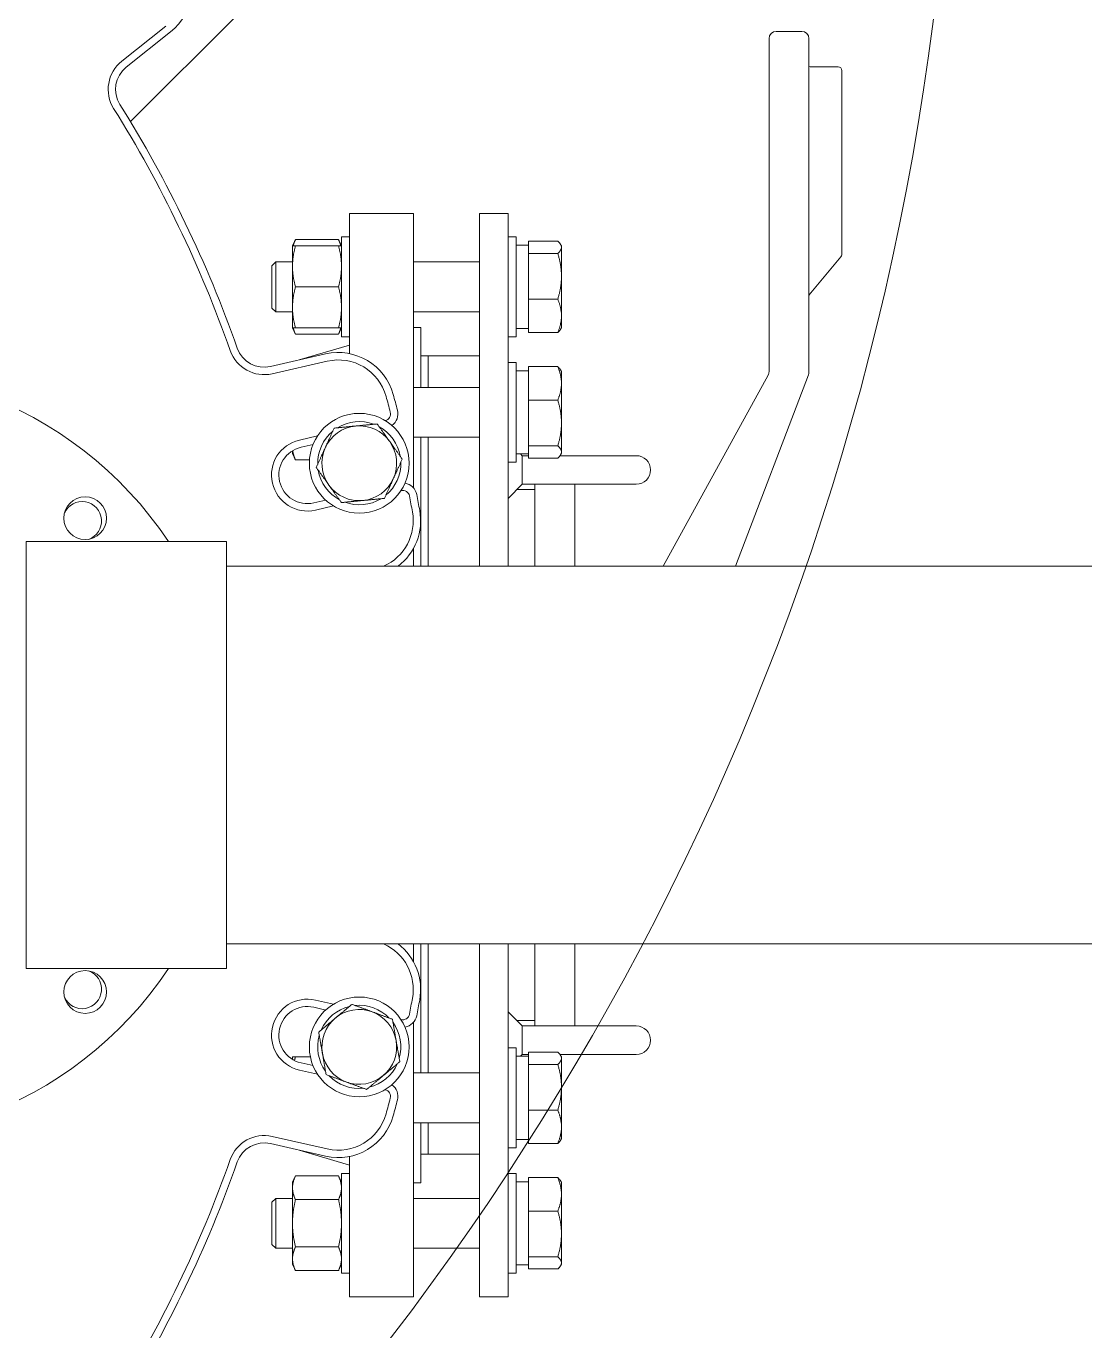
# Model space of a CAD drawing. Header units: inches. Extents: x 19 to 503, y 7 to 322.
# Drawn here: x 112.9 to 131.47, y 225.32 to 248.21 of the extents above; entities that cross this region are included whole.
import ezdxf

# ---------------------------------------------------------------- set-up
doc = ezdxf.new("R2010")
doc.units = ezdxf.units.IN
doc.header["$LTSCALE"] = 15
doc.header["$MEASUREMENT"] = 0
doc.layers.add('Symbol (ANSI)', color=7, linetype='Continuous', lineweight=25)
doc.layers.add('Visible', color=7, linetype='Continuous', lineweight=18)
doc.styles.add('Standard D-E', font='arial.ttf')
doc.dimstyles.new('in [mm] D-E NeptuneBenson$7', dxfattribs={"dimscale": 15, "dimtxt": 0.15, "dimasz": 0.098425, "dimexe": 0.125, "dimexo": 0.063, "dimgap": 0.031496, "dimtad": 0, "dimtih": 1, "dimtoh": 1, "dimdec": 4, "dimrnd": 1e-08, "dimzin": 3, "dimdsep": 46, "dimlunit": 5, "dimtxsty": 'Standard D-E', "dimcen": 0.09, "dimdle": 0.393701, "dimclrd": 256, "dimclre": 256, "dimclrt": 256, "dimadec": 1, "dimazin": 1, "dimtfac": 1, "dimtofl": 0, "dimtmove": 0, "dimatfit": 3, "dimfxl": 1, "dimfrac": 1, "dimtolj": 1, "dimtzin": 4, "dimlwd": -1, "dimlwe": -1, "dimarcsym": 0})

msp = doc.modelspace()

# ---------------------------------------------------------------- linework, layer by layer
at = {"layer": 'Visible'}
for p, q in [((116.624533, 248.428793), (114.726089, 246.53035)), ((115.347359, 248.205613), (114.57285, 247.587963)), ((114.653904, 247.486325), (115.428413, 248.103975)), ((126.500922, 248.113473), (126.050922, 248.113473)), ((125.925922, 247.988473), (125.925922, 242.145594)), ((126.625922, 242.136476), (126.625922, 247.988473)), ((127.140922, 247.488473), (126.645922, 247.488473)), ((127.200922, 244.19557), (127.200922, 247.428473)), ((118.568048, 242.461532), (118.568048, 244.922064)), ((118.568048, 244.922064), (119.693048, 244.922064)), ((119.693048, 240.104366), (119.693048, 244.922064)), ((120.848048, 244.922064), (120.848048, 238.734564)), ((121.348048, 244.922064), (120.848048, 244.922064)), ((121.348048, 238.734564), (121.348048, 244.922064)), ((117.568423, 244.351433), (117.62029, 244.462663)), ((117.62029, 244.462663), (118.375556, 244.462663)), ((118.427423, 244.351433), (118.375556, 244.462663)), ((118.427423, 244.507433), (118.427423, 242.757433)), ((118.568048, 244.507433), (118.427423, 244.507433)), ((121.348048, 244.507433), (121.488673, 244.507433)), ((121.488673, 242.757433), (121.488673, 244.507433)), ((121.707673, 244.358936), (121.707673, 244.434258)), ((121.707673, 244.434258), (122.221602, 244.434258)), ((122.285798, 244.351183), (122.271072, 244.37669)), ((117.568423, 244.351433), (117.568423, 243.991933)), ((117.62029, 244.351433), (118.375556, 244.351433)), ((121.707673, 244.361933), (121.488673, 244.361933)), ((121.707673, 244.358936), (121.707673, 244.294164)), ((121.707673, 244.218842), (121.707673, 244.294164)), ((121.707673, 243.938477), (121.707673, 244.218842)), ((121.707673, 244.218842), (122.221602, 244.218842)), ((122.285798, 244.32655), (122.285798, 244.351183)), ((122.285798, 243.81793), (122.285798, 244.32655)), ((126.630601, 243.494049), (127.186885, 244.157002)), ((117.207673, 244.003783), (117.273827, 244.069933)), ((117.207673, 243.261083), (117.207673, 244.003783)), ((117.273827, 244.069933), (117.273827, 243.194933)), ((117.568423, 244.069933), (117.273827, 244.069933)), ((117.568423, 243.991933), (117.568423, 243.272933)), ((120.848048, 244.069933), (119.693048, 244.069933)), ((121.707673, 243.938477), (121.707673, 243.697382)), ((121.707673, 243.417017), (121.707673, 243.697382)), ((122.285798, 243.123813), (122.285798, 243.81793)), ((117.62029, 243.632433), (118.375556, 243.632433)), ((117.207673, 243.261083), (117.273827, 243.194933)), ((117.568423, 243.272933), (117.568423, 242.913433)), ((121.707673, 243.211974), (121.707673, 243.417017)), ((121.707673, 243.417017), (122.221602, 243.417017)), ((117.568423, 243.194933), (117.273827, 243.194933)), ((120.848048, 243.194933), (119.693048, 243.194933)), ((121.707673, 243.211974), (121.707673, 243.035651)), ((121.707673, 242.830608), (121.707673, 243.035651)), ((122.285798, 242.913683), (122.285798, 243.123813)), ((117.568423, 242.913433), (117.62029, 242.802203)), ((117.62029, 242.913433), (118.375556, 242.913433)), ((117.62029, 242.802203), (118.375556, 242.802203)), ((118.427423, 242.913433), (118.375556, 242.802203)), ((119.693048, 242.922064), (119.818048, 242.922064)), ((119.818048, 241.869971), (119.818048, 242.922064)), ((121.707673, 242.902933), (121.488673, 242.902933)), ((121.707673, 242.830608), (122.221602, 242.830608)), ((122.285798, 242.913683), (122.271072, 242.888176)), ((117.685065, 242.350379), (118.568048, 242.612064)), ((118.568048, 242.757433), (118.427423, 242.757433)), ((121.348048, 242.757433), (121.488673, 242.757433)), ((118.148283, 242.456106), (117.182486, 242.235669)), ((117.211414, 242.108928), (118.177211, 242.329365)), ((119.818048, 242.422064), (119.948048, 242.422064)), ((119.948048, 241.869971), (119.948048, 242.422064)), ((119.948048, 241.869971), (119.948048, 242.422064)), ((119.948048, 242.422064), (120.848048, 242.422064)), ((121.348048, 242.307471), (121.488673, 242.307471)), ((121.488673, 240.557471), (121.488673, 242.307471)), ((121.707673, 242.161971), (121.488673, 242.161971)), ((121.707673, 242.028613), (121.707673, 242.233969)), ((121.707673, 242.233969), (122.221602, 242.233969)), ((122.285798, 242.151221), (122.271247, 242.176424)), ((122.285798, 241.940316), (122.285798, 242.151221)), ((125.910437, 242.085332), (124.066628, 238.734564)), ((125.338719, 238.734564), (126.617733, 242.091977)), ((120.848048, 241.869971), (119.693048, 241.869971)), ((121.707673, 242.028613), (121.707673, 241.85202)), ((122.285798, 241.245916), (122.285798, 241.940316)), ((121.707673, 241.646664), (121.707673, 241.85202)), ((121.707673, 241.366414), (121.707673, 241.646664)), ((121.707673, 241.646664), (122.221602, 241.646664)), ((119.194046, 241.289562), (119.191279, 241.288931)), ((121.707673, 241.366414), (121.707673, 241.125417)), ((122.285798, 240.73807), (122.285798, 241.245916)), ((118.007273, 241.018689), (117.689644, 240.946193)), ((120.848048, 240.994971), (119.693048, 240.994971)), ((119.818048, 238.734564), (119.818048, 240.994971)), ((119.948048, 238.734564), (119.948048, 240.994971)), ((119.948048, 238.734564), (119.948048, 240.994971)), ((121.707673, 240.845167), (121.707673, 241.125417)), ((117.568423, 240.75821), (117.568423, 240.713471)), ((117.568423, 240.713471), (117.62029, 240.602241)), ((117.718572, 240.819452), (117.928137, 240.867284)), ((121.707673, 240.770272), (121.707673, 240.845167)), ((121.707673, 240.845167), (122.221602, 240.845167)), ((121.707673, 240.770272), (121.707673, 240.705868)), ((122.285798, 240.713721), (122.271247, 240.688518)), ((122.285798, 240.713721), (122.285798, 240.73807)), ((117.62029, 240.602241), (117.866709, 240.602241)), ((121.348048, 240.557471), (121.488673, 240.557471)), ((121.707673, 240.702971), (121.488673, 240.702971)), ((121.598048, 240.672064), (121.567141, 240.702971)), ((121.707673, 240.672064), (121.598048, 240.672064)), ((121.598048, 240.672064), (121.598048, 240.422064)), ((121.707673, 240.630974), (121.707673, 240.705868)), ((121.707673, 240.630974), (122.221602, 240.630974)), ((122.848048, 240.672064), (122.260309, 240.672064)), ((123.598048, 240.672064), (122.848048, 240.672064)), ((121.598048, 240.422064), (121.598048, 240.172064)), ((119.471656, 240.060522), (119.474422, 240.061153)), ((121.598048, 240.172064), (121.348048, 239.922064)), ((121.504298, 240.078314), (121.818048, 240.078314)), ((122.848048, 240.172064), (121.598048, 240.172064)), ((121.818048, 238.734564), (121.818048, 240.172064)), ((122.518048, 238.734564), (122.518048, 240.172064)), ((122.848048, 240.172064), (123.598048, 240.172064)), ((118.150658, 239.892356), (117.941093, 239.844524)), ((117.970021, 239.717783), (118.28765, 239.79028)), ((112.896048, 239.166564), (112.896048, 231.677564)), ((116.408048, 239.166564), (112.896048, 239.166564)), ((116.408048, 239.166564), (116.408048, 231.677564)), ((119.693048, 238.734564), (119.693048, 239.051202)), ((116.408048, 238.734564), (142.402548, 238.734564)), ((116.408048, 232.109564), (142.402548, 232.109564)), ((119.693048, 231.792926), (119.693048, 232.109564)), ((119.818048, 229.849156), (119.818048, 232.109564)), ((119.948048, 229.849156), (119.948048, 232.109564)), ((119.948048, 229.849156), (119.948048, 232.109564)), ((120.848048, 232.109564), (120.848048, 225.922064)), ((121.348048, 225.922064), (121.348048, 232.109564)), ((121.818048, 230.672064), (121.818048, 232.109564)), ((122.518048, 230.672064), (122.518048, 232.109564)), ((116.408048, 231.677564), (112.896048, 231.677564)), ((118.28765, 231.053847), (117.970021, 231.126344)), ((117.941093, 230.999603), (118.150658, 230.951771)), ((121.598048, 230.672064), (121.348048, 230.922064)), ((119.474422, 230.782974), (119.471656, 230.783605)), ((119.693048, 225.922064), (119.693048, 230.739761)), ((121.504298, 230.765814), (121.818048, 230.765814)), ((122.848048, 230.672064), (121.598048, 230.672064)), ((121.598048, 230.672064), (121.598048, 230.422064)), ((123.598048, 230.672064), (122.848048, 230.672064)), ((121.598048, 230.422064), (121.598048, 230.172064)), ((121.348048, 230.286656), (121.488673, 230.286656)), ((121.488673, 228.536656), (121.488673, 230.286656)), ((121.707673, 230.138159), (121.707673, 230.213481)), ((121.707673, 230.213481), (122.221602, 230.213481)), ((117.568423, 230.130656), (117.568423, 230.085917)), ((117.62029, 230.130656), (117.881912, 230.130656)), ((117.928137, 229.976843), (117.718572, 230.024675)), ((121.707673, 230.141156), (121.488673, 230.141156)), ((121.598048, 230.172064), (121.567141, 230.141156)), ((121.707673, 230.172064), (121.598048, 230.172064)), ((121.707673, 230.138159), (121.707673, 230.073387)), ((121.707673, 229.998065), (121.707673, 230.073387)), ((121.707673, 229.7177), (121.707673, 229.998065)), ((121.707673, 229.998065), (122.221602, 229.998065)), ((122.848048, 230.172064), (122.260378, 230.172064)), ((122.285798, 230.130406), (122.271072, 230.155913)), ((122.285798, 230.105773), (122.285798, 230.130406)), ((122.285798, 229.597153), (122.285798, 230.105773)), ((122.848048, 230.172064), (123.598048, 230.172064)), ((117.689644, 229.897935), (118.007273, 229.825438)), ((120.848048, 229.849156), (119.693048, 229.849156)), ((119.191279, 229.555196), (119.194046, 229.554565)), ((121.707673, 229.7177), (121.707673, 229.476605)), ((122.285798, 228.903035), (122.285798, 229.597153)), ((121.707673, 229.19624), (121.707673, 229.476605)), ((121.707673, 228.991197), (121.707673, 229.19624)), ((121.707673, 229.19624), (122.221602, 229.19624)), ((120.848048, 228.974156), (119.693048, 228.974156)), ((119.818048, 227.922064), (119.818048, 228.974156)), ((119.948048, 228.422064), (119.948048, 228.974156)), ((119.948048, 228.422064), (119.948048, 228.974156)), ((121.707673, 228.991197), (121.707673, 228.814874)), ((121.707673, 228.609831), (121.707673, 228.814874)), ((122.285798, 228.692906), (122.285798, 228.903035)), ((117.182486, 228.608458), (118.148283, 228.388021)), ((118.177211, 228.514762), (117.211414, 228.735199)), ((121.707673, 228.682156), (121.488673, 228.682156)), ((121.707673, 228.609831), (122.221602, 228.609831)), ((122.285798, 228.692906), (122.271072, 228.667399)), ((117.685065, 228.493748), (118.568048, 228.232064)), ((118.568048, 225.922064), (118.568048, 228.382595)), ((119.818048, 228.422064), (119.948048, 228.422064)), ((119.948048, 228.422064), (120.848048, 228.422064)), ((121.348048, 228.536656), (121.488673, 228.536656)), ((117.568423, 227.930694), (117.62029, 228.041924)), ((117.568423, 227.930694), (117.568423, 227.834366)), ((117.62029, 228.041924), (118.375556, 228.041924)), ((118.427423, 227.930694), (118.375556, 228.041924)), ((118.427423, 228.086694), (118.427423, 226.336694)), ((118.568048, 228.086694), (118.427423, 228.086694)), ((119.693048, 227.922064), (119.818048, 227.922064)), ((121.348048, 228.086694), (121.488673, 228.086694)), ((121.488673, 226.336694), (121.488673, 228.086694)), ((121.707673, 227.941194), (121.643925, 227.941194)), ((121.707673, 227.807835), (121.707673, 228.013191)), ((121.707673, 228.013191), (122.221602, 228.013191)), ((122.285798, 227.930444), (122.271247, 227.955647)), ((122.285798, 227.719539), (122.285798, 227.930444)), ((117.568423, 227.834366), (117.568423, 227.211694)), ((121.707673, 227.807835), (121.707673, 227.631243)), ((122.285798, 227.025138), (122.285798, 227.719539)), ((117.207673, 227.583044), (117.273827, 227.649194)), ((117.207673, 226.840344), (117.207673, 227.583044)), ((117.273827, 227.649194), (117.273827, 226.774194)), ((117.568423, 227.649194), (117.273827, 227.649194)), ((117.62029, 227.626809), (118.375556, 227.626809)), ((120.848048, 227.649194), (119.693048, 227.649194)), ((121.707673, 227.425887), (121.707673, 227.631243)), ((117.568423, 227.211694), (117.568423, 226.589022)), ((121.707673, 227.145637), (121.707673, 227.425887)), ((121.707673, 227.425887), (122.221602, 227.425887)), ((121.707673, 227.145637), (121.707673, 226.90464)), ((122.285798, 226.517293), (122.285798, 227.025138)), ((117.207673, 226.840344), (117.273827, 226.774194)), ((117.568423, 226.774194), (117.273827, 226.774194)), ((117.62029, 226.796579), (118.375556, 226.796579)), ((120.848048, 226.774194), (119.693048, 226.774194)), ((121.707673, 226.62439), (121.707673, 226.90464)), ((117.568423, 226.589022), (117.568423, 226.492694)), ((121.707673, 226.549495), (121.707673, 226.62439)), ((121.707673, 226.62439), (122.221602, 226.62439)), ((121.707673, 226.549495), (121.707673, 226.485091)), ((117.568423, 226.492694), (117.62029, 226.381464)), ((117.62029, 226.381464), (118.375556, 226.381464)), ((118.427423, 226.492694), (118.375556, 226.381464)), ((118.568048, 226.336694), (118.427423, 226.336694)), ((121.348048, 226.336694), (121.488673, 226.336694)), ((121.707673, 226.482194), (121.488673, 226.482194)), ((121.707673, 226.410197), (121.707673, 226.485091)), ((121.707673, 226.410197), (122.221602, 226.410197)), ((122.285798, 226.492944), (122.271247, 226.467741)), ((122.285798, 226.492944), (122.285798, 226.517293)), ((118.568048, 225.922064), (119.693048, 225.922064)), ((121.348048, 225.922064), (120.848048, 225.922064))]:
    msp.add_line(p, q, dxfattribs=at)
for centre, radius in [((81.190031, 254.398344), 48), ((118.739464, 240.539606), 0.875), ((113.932301, 239.576316), 0.375), ((113.932301, 231.267811), 0.375), ((118.739464, 230.304522), 0.875)]:
    msp.add_circle(centre, radius, dxfattribs=at)
for centre, radius, start, end in [((114.804923, 248.885806), 1, 308.5714286, 36.0653484), ((126.050922, 247.988473), 0.125, 90, 180), ((126.500922, 247.988473), 0.125, 0, 90), ((114.965649, 247.095409), 0.63, 128.5714286, 212.0464497), ((114.965649, 247.095409), 0.5, 128.5714286, 212.0464497), ((126.645922, 247.508473), 0.02, 180, 270), ((127.140922, 247.428473), 0.06, 0, 90), ((96.318048, 235.422064), 21.37, 19.3821217, 32.0464497), ((96.318048, 235.422064), 21.5, 19.3821217, 32.0464497), ((127.140922, 244.19557), 0.06, 320, 0), ((126.645922, 243.481194), 0.02, 140, 180), ((117.071226, 242.723133), 0.5, 199.3821217, 282.8571429), ((117.071226, 242.723133), 0.63, 199.3821217, 282.8571429), ((118.370804, 241.481178), 1, 15.363223, 102.8571429), ((118.370804, 241.481178), 0.87, 15.363223, 102.8571429), ((109.778048, 235.422064), 6.75, 33.6928595, 326.3071405), ((125.800922, 242.145594), 0.125, 331.1775702, 0), ((126.500922, 242.136476), 0.125, 339.145542, 0), ((96.318048, 235.422064), 23.74, 14.6767474, 15.363223), ((96.318048, 235.422064), 23.87, 14.6767474, 15.363223), ((119.167343, 241.406554), 0.12, 282.8571429, 14.6767474), ((119.167343, 241.406554), 0.25, 305.1102965, 14.6767474), ((118.739464, 240.539606), 0.656, 95.57, 155.57), ((118.739464, 240.539606), 0.7295, 69.6291413, 121.5108587), ((118.739464, 240.539606), 0.656, 35.57, 95.57), ((118.739464, 240.539606), 0.7295, 9.6291413, 61.5108587), ((117.829833, 240.331988), 0.63, 102.8571429, 282.8571429), ((118.739464, 240.539606), 0.7295, 129.6291413, 181.5108587), ((117.829833, 240.331988), 0.5, 102.8571429, 282.8571429), ((118.739464, 240.539606), 0.656, 155.57, 215.57), ((118.739464, 240.539606), 0.656, 335.57, 35.57), ((118.739464, 240.539606), 0.7295, 309.6291413, 1.5108587), ((123.598048, 240.422064), 0.25, 270, 90), ((118.739464, 240.539606), 0.7295, 189.6291413, 241.5108587), ((118.739464, 240.539606), 0.656, 275.57, 335.57), ((118.739464, 240.539606), 0.656, 215.57, 275.57), ((119.501125, 239.944162), 0.12, 11.0375383, 102.8571429), ((119.501125, 239.944162), 0.25, 11.0375383, 80.6039892), ((113.879448, 239.528264), 0.3405, 288.538198, 156.0148281), ((118.739464, 240.539606), 0.7295, 249.6291413, 301.5108587), ((96.318048, 235.422064), 23.74, 10.3510627, 11.0375383), ((96.318048, 235.422064), 23.87, 10.3510627, 11.0375383), ((118.815846, 239.531322), 0.87, 293.6783378, 10.3510627), ((118.815846, 239.531322), 1, 307.1783222, 10.3510627), ((118.815846, 231.312805), 0.87, 349.6489373, 66.3216622), ((118.815846, 231.312805), 1, 349.6489373, 52.8216778), ((113.879448, 231.315864), 0.3405, 203.9851719, 71.461802), ((117.829833, 230.512139), 0.63, 77.1428571, 257.1428571), ((96.318048, 235.422064), 23.74, 348.9624617, 349.6489373), ((96.318048, 235.422064), 23.87, 348.9624617, 349.6489373), ((117.829833, 230.512139), 0.5, 77.1428571, 257.1428571), ((118.739464, 230.304522), 0.7295, 103.9148556, 155.7965729), ((118.739464, 230.304522), 0.656, 69.8557143, 129.8557143), ((118.739464, 230.304522), 0.7295, 43.9148556, 95.7965729), ((118.739464, 230.304522), 0.656, 9.8557143, 69.8557143), ((119.501125, 230.899965), 0.12, 257.1428571, 348.9624617), ((118.739464, 230.304522), 0.656, 129.8557143, 189.8557143), ((118.739464, 230.304522), 0.7295, 343.9148556, 35.7965729), ((119.501125, 230.899965), 0.25, 279.3960108, 348.9624617), ((123.598048, 230.422064), 0.25, 270, 90), ((118.739464, 230.304522), 0.7295, 163.9148556, 215.7965729), ((118.739464, 230.304522), 0.656, 309.8557143, 9.8557143), ((118.739464, 230.304522), 0.656, 189.8557143, 249.8557143), ((118.739464, 230.304522), 0.7295, 283.9148556, 335.7965729), ((118.739464, 230.304522), 0.7295, 223.9148556, 275.7965729), ((118.739464, 230.304522), 0.656, 249.8557143, 309.8557143), ((119.167343, 229.437573), 0.12, 345.3232526, 77.1428571), ((119.167343, 229.437573), 0.25, 345.3232526, 54.8897035), ((96.318048, 235.422064), 23.74, 344.636777, 345.3232526), ((96.318048, 235.422064), 23.87, 344.636777, 345.3232526), ((118.370804, 229.362949), 1, 257.1428571, 344.636777), ((118.370804, 229.362949), 0.87, 257.1428571, 344.636777), ((117.071226, 228.120994), 0.63, 77.1428571, 160.6178783), ((117.071226, 228.120994), 0.5, 77.1428571, 160.6178783), ((96.318048, 235.422064), 21.37, 327.9535503, 340.6178783), ((96.318048, 235.422064), 21.5, 327.9535503, 340.6178783)]:
    msp.add_arc(centre, radius, start, end, dxfattribs=at)
msp.add_ellipse((121.643925, 227.211694), major_axis=(-4.1372, 0), ratio=0.176326981, start_param=4.71238898, end_param=4.749923496, dxfattribs=at)
for points, weights in [([(117.62029, 244.462663), (117.592943, 244.404015), (117.58025, 244.351433)], [1, 1.01965956375, 1.01895290532]), ([(118.415596, 244.351433), (118.402904, 244.404015), (118.375556, 244.462663)], [1.01895290532, 1.01965956375, 1]), ([(122.285798, 244.32655), (122.285798, 244.376538), (122.221602, 244.434258)], [1, 1.04314139574, 1.01001874936]), ([(117.568423, 244.351433), (117.568423, 244.351433), (117.62029, 244.351433)], [1, 1.0379548493, 1]), ([(117.62029, 244.351433), (117.568423, 244.158778), (117.568423, 243.991933)], [1, 1.0379548493, 1]), ([(118.427423, 243.991933), (118.427423, 244.158778), (118.375556, 244.351433)], [1, 1.0379548493, 1]), ([(118.375556, 244.351433), (118.427423, 244.351433), (118.427423, 244.351433)], [1, 1.0379548493, 1]), ([(122.221602, 244.218842), (122.285798, 244.276563), (122.285798, 244.32655)], [1.01001874936, 1.04314139574, 1]), ([(122.285798, 243.81793), (122.285798, 244.003994), (122.221602, 244.218842)], [1, 1.04314139574, 1.01001874936]), ([(117.568423, 243.991933), (117.568423, 243.825089), (117.62029, 243.632433)], [1, 1.0379548493, 1]), ([(118.375556, 243.632433), (118.427423, 243.825089), (118.427423, 243.991933)], [1, 1.0379548493, 1]), ([(122.221602, 243.417017), (122.285798, 243.631866), (122.285798, 243.81793)], [1.01001874936, 1.04314139574, 1]), ([(117.62029, 243.632433), (117.568423, 243.439778), (117.568423, 243.272933)], [1, 1.0379548493, 1]), ([(118.427423, 243.272933), (118.427423, 243.439778), (118.375556, 243.632433)], [1, 1.0379548493, 1]), ([(117.568423, 243.272933), (117.568423, 243.106089), (117.62029, 242.913433)], [1, 1.0379548493, 1]), ([(118.375556, 242.913433), (118.427423, 243.106089), (118.427423, 243.272933)], [1, 1.0379548493, 1]), ([(122.285798, 243.123813), (122.285798, 243.259889), (122.221602, 243.417017)], [1, 1.04314139574, 1.01001874936]), ([(122.221602, 242.830608), (122.285798, 242.987736), (122.285798, 243.123813)], [1.01001874936, 1.04314139574, 1]), ([(117.62029, 242.913433), (117.568423, 242.913433), (117.568423, 242.913433)], [1, 1.0379548493, 1]), ([(117.58025, 242.913433), (117.592943, 242.860851), (117.62029, 242.802203)], [1.01895290532, 1.01965956375, 1]), ([(118.427423, 242.913433), (118.427423, 242.913433), (118.375556, 242.913433)], [1, 1.0379548493, 1]), ([(118.375556, 242.802203), (118.402904, 242.860851), (118.415596, 242.913433)], [1, 1.01965956375, 1.01895290532]), ([(122.271072, 242.888176), (122.255358, 242.860959), (122.221602, 242.830608)], [1.02387326357, 1.02716867848, 1.01001874936]), ([(122.285798, 241.940316), (122.285798, 242.076601), (122.221602, 242.233969)], [1, 1.04314139574, 1.01001874936]), ([(122.221602, 242.233969), (122.255543, 242.203624), (122.271247, 242.176424)], [1.01001874936, 1.02726447657, 1.0238358098]), ([(122.221602, 241.646664), (122.285798, 241.804032), (122.285798, 241.940316)], [1.01001874936, 1.04314139574, 1]), ([(122.285798, 241.245916), (122.285798, 241.431904), (122.221602, 241.646664)], [1, 1.04314139574, 1.01001874936]), ([(118.298838, 241.155747), (118.500847, 241.175447), (118.675792, 241.192508)], [1, 1.0379548493, 1]), ([(118.675792, 241.192508), (118.850737, 241.209569), (119.052745, 241.229269)], [1, 1.0379548493, 1]), ([(119.052745, 241.229269), (119.170811, 241.064175), (119.273058, 240.921199)], [1, 1.0379548493, 1]), ([(122.221602, 240.845167), (122.285798, 241.059927), (122.285798, 241.245916)], [1.01001874936, 1.04314139574, 1]), ([(118.142198, 240.810915), (118.214895, 240.970952), (118.298838, 241.155747)], [1, 1.0379548493, 1]), ([(117.571606, 240.760146), (117.581004, 240.686491), (117.62029, 240.602241)], [1.01421305675, 1.02848612765, 1]), ([(117.985557, 240.466083), (118.069501, 240.650878), (118.142198, 240.810915)], [1, 1.0379548493, 1]), ([(119.273058, 240.921199), (119.375306, 240.778223), (119.493371, 240.613128)], [1, 1.0379548493, 1]), ([(122.285798, 240.73807), (122.285798, 240.787774), (122.221602, 240.845167)], [1, 1.04314139574, 1.01001874936]), ([(122.221602, 240.630974), (122.285798, 240.688367), (122.285798, 240.73807)], [1.01001874936, 1.04314139574, 1]), ([(119.493371, 240.613128), (119.409428, 240.428333), (119.336731, 240.268296)], [1, 1.0379548493, 1]), ([(118.205871, 240.158012), (118.103623, 240.300988), (117.985557, 240.466083)], [1, 1.0379548493, 1]), ([(119.336731, 240.268296), (119.264034, 240.108259), (119.180091, 239.923464)], [1, 1.0379548493, 1]), ([(118.426184, 239.849942), (118.308118, 240.015036), (118.205871, 240.158012)], [1, 1.0379548493, 1]), ([(118.803137, 239.886703), (118.628192, 239.869642), (118.426184, 239.849942)], [1, 1.0379548493, 1]), ([(119.180091, 239.923464), (118.978082, 239.903764), (118.803137, 239.886703)], [1, 1.0379548493, 1]), ([(118.319063, 230.808107), (118.453998, 230.920753), (118.609808, 231.050826)], [1, 1.0379548493, 1]), ([(118.609808, 231.050826), (118.800359, 230.980927), (118.965381, 230.920393)], [1, 1.0379548493, 1]), ([(118.965381, 230.920393), (119.130404, 230.859859), (119.320955, 230.78996)], [1, 1.0379548493, 1]), ([(118.028317, 230.565388), (118.184127, 230.695461), (118.319063, 230.808107)], [1, 1.0379548493, 1]), ([(119.320955, 230.78996), (119.355696, 230.589988), (119.385783, 230.416808)], [1, 1.0379548493, 1]), ([(118.093146, 230.192236), (118.063059, 230.365416), (118.028317, 230.565388)], [1, 1.0379548493, 1]), ([(119.385783, 230.416808), (119.41587, 230.243627), (119.450612, 230.043655)], [1, 1.0379548493, 1]), ([(118.157974, 229.819083), (118.123233, 230.019055), (118.093146, 230.192236)], [1, 1.0379548493, 1]), ([(122.285798, 230.105773), (122.285798, 230.15576), (122.221602, 230.213481)], [1, 1.04314139574, 1.01001874936]), ([(117.568423, 230.130656), (117.568423, 230.130656), (117.62029, 230.130656)], [1, 1.0379548493, 1]), ([(117.62029, 230.130656), (117.6114, 230.097633), (117.604109, 230.06599)], [1, 1.00630744275, 1.01051850864]), ([(119.450612, 230.043655), (119.294802, 229.913582), (119.159866, 229.800936)], [1, 1.0379548493, 1]), ([(122.221602, 229.998065), (122.285798, 230.055786), (122.285798, 230.105773)], [1.01001874936, 1.04314139574, 1]), ([(122.285798, 229.597153), (122.285798, 229.783217), (122.221602, 229.998065)], [1, 1.04314139574, 1.01001874936]), ([(118.513548, 229.68865), (118.348525, 229.749184), (118.157974, 229.819083)], [1, 1.0379548493, 1]), ([(119.159866, 229.800936), (119.024931, 229.68829), (118.869121, 229.558217)], [1, 1.0379548493, 1]), ([(118.869121, 229.558217), (118.67857, 229.628116), (118.513548, 229.68865)], [1, 1.0379548493, 1]), ([(122.221602, 229.19624), (122.285798, 229.411088), (122.285798, 229.597153)], [1.01001874936, 1.04314139574, 1]), ([(122.285798, 228.903035), (122.285798, 229.039112), (122.221602, 229.19624)], [1, 1.04314139574, 1.01001874936]), ([(122.221602, 228.609831), (122.285798, 228.766959), (122.285798, 228.903035)], [1.01001874936, 1.04314139574, 1]), ([(122.271072, 228.667399), (122.255358, 228.640182), (122.221602, 228.609831)], [1.02387326357, 1.02716867848, 1.01001874936]), ([(117.62029, 228.041924), (117.568423, 227.930694), (117.568423, 227.834366)], [1, 1.0379548493, 1]), ([(118.427423, 227.834366), (118.427423, 227.930694), (118.375556, 228.041924)], [1, 1.0379548493, 1]), ([(122.221602, 228.013191), (122.255543, 227.982847), (122.271247, 227.955647)], [1.01001874936, 1.02726447657, 1.0238358098]), ([(122.285798, 227.719539), (122.285798, 227.855824), (122.221602, 228.013191)], [1, 1.04314139574, 1.01001874936]), ([(117.568423, 227.834366), (117.568423, 227.738039), (117.62029, 227.626809)], [1, 1.0379548493, 1]), ([(118.375556, 227.626809), (118.427423, 227.738039), (118.427423, 227.834366)], [1, 1.0379548493, 1]), ([(122.221602, 227.425887), (122.285798, 227.583255), (122.285798, 227.719539)], [1.01001874936, 1.04314139574, 1]), ([(117.62029, 227.626809), (117.568423, 227.404349), (117.568423, 227.211694)], [1, 1.0379548493, 1]), ([(118.427423, 227.211694), (118.427423, 227.404349), (118.375556, 227.626809)], [1, 1.0379548493, 1]), ([(117.568423, 227.211694), (117.568423, 227.019039), (117.62029, 226.796579)], [1, 1.0379548493, 1]), ([(118.375556, 226.796579), (118.427423, 227.019039), (118.427423, 227.211694)], [1, 1.0379548493, 1]), ([(122.285798, 227.025138), (122.285798, 227.211127), (122.221602, 227.425887)], [1, 1.04314139574, 1.01001874936]), ([(122.221602, 226.62439), (122.285798, 226.83915), (122.285798, 227.025138)], [1.01001874936, 1.04314139574, 1]), ([(117.62029, 226.796579), (117.568423, 226.685349), (117.568423, 226.589022)], [1, 1.0379548493, 1]), ([(118.427423, 226.589022), (118.427423, 226.685349), (118.375556, 226.796579)], [1, 1.0379548493, 1]), ([(117.568423, 226.589022), (117.568423, 226.492694), (117.62029, 226.381464)], [1, 1.0379548493, 1]), ([(118.375556, 226.381464), (118.427423, 226.492694), (118.427423, 226.589022)], [1, 1.0379548493, 1]), ([(122.285798, 226.517293), (122.285798, 226.566997), (122.221602, 226.62439)], [1, 1.04314139574, 1.01001874936]), ([(122.221602, 226.410197), (122.285798, 226.467589), (122.285798, 226.517293)], [1.01001874936, 1.04314139574, 1])]:
    msp.add_rational_spline(points, weights, degree=2, dxfattribs=at)

# ---------------------------------------------------------------- leaders
at = {"layer": 'Symbol (ANSI)', "annotation_type": 0, "has_hookline": 1, "hookline_direction": 0, "text_width": 42.369374}
msp.add_leader([(88.734683, 246.25834), (120.640725, 289.720977), (122.117103, 289.720977)], dimstyle='in [mm] D-E NeptuneBenson$7', override={"dimtad": 0}, dxfattribs=at)

doc.saveas('drawing.dxf')
